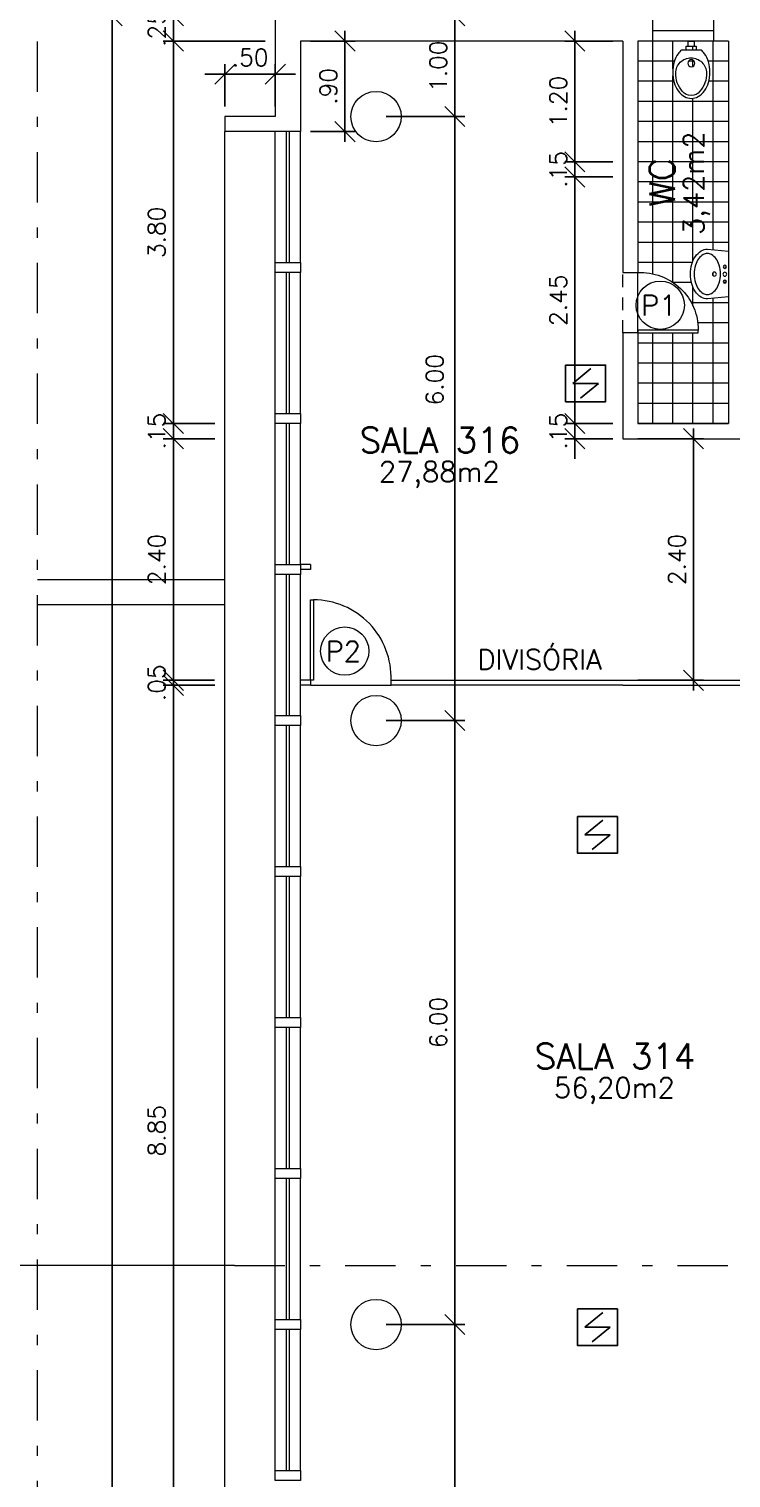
# Model space of a CAD drawing. Header units: millimetres. Extents: x 521 to 1055, y 261 to 520.
# Drawn here: x 563.24 to 570.21, y 409.72 to 424.12 of the extents above; entities that cross this region are included whole.
import ezdxf
from ezdxf.enums import TextEntityAlignment as Align

# ---------------------------------------------------------------- set-up
doc = ezdxf.new("R2010")
doc.units = ezdxf.units.MM
for name, pattern in [('CONTINU', [0]), ('DASHDOTX2', [2, 1, -0.5, 0, -0.5]), ('HIDDEN', [9.524999999999999, 6.35, -3.175])]:
    doc.linetypes.add(name, pattern=pattern)
doc.layers.add('0.1', color=8, linetype='Continuous', lineweight=13)
doc.layers.add('ppci', color=8, linetype='Continuous')
doc.styles.add('ROMANS', font='romans')
doc.styles.get("Standard").update_dxf_attribs({"font": 'romans.shx'})
doc.dimstyles.new('Fares Eng - 50', dxfattribs={"dimscale": 2, "dimtxt": 0.085, "dimasz": 0.1, "dimexe": 0.05, "dimexo": 0.05, "dimgap": 0.04, "dimtad": 1, "dimzin": 4, "dimdsep": 46, "dimtxsty": 'ROMANS', "dimblk1": 'OBLIQUE', "dimblk2": 'OBLIQUE', "dimsah": 1, "dimcen": 0.05, "dimdle": 0.05, "dimclrd": 8, "dimclre": 8, "dimclrt": 8, "dimaunit": 1, "dimadec": 0, "dimazin": 0, "dimtfac": 1, "dimtix": 1, "dimtmove": 2, "dimatfit": 0, "dimldrblk": 'OPEN90', "dimfxl": 1, "dimtolj": 1, "dimtzin": 0, "dimarcsym": 0})

# ---------------------------------------------------------------- blocks, each defined once
blk = doc.blocks.new('_OBLIQUE')
at = {"color": 0, "linetype": 'ByBlock'}
blk.add_line((-0.5, -0.5), (0.5, 0.5), dxfattribs=at)
blk = doc.blocks.new('*D978')
at = {"layer": '0.1', "color": 8, "linetype": 'CONTINU', "lineweight": -2, "transparency": 16777216}
for p, q in [((565.1877410264083, 423.667814787742), (564.9877410264082, 423.667814787742)), ((565.1877410264083, 423.3464883394477), (565.1877410264083, 423.7678147877421)), ((565.1877410264083, 423.667814787742), (565.6877410264083, 423.667814787742)), ((565.6877410264083, 423.3464883394477), (565.6877410264083, 423.7678147877421)), ((565.6877410264083, 423.667814787742), (565.8877410264083, 423.667814787742))]:
    blk.add_line(p, q, dxfattribs=at)
at = {"layer": 'DEFPOINTS', "color": 0, "linetype": 'CONTINU', "lineweight": -2, "transparency": 16777216}
for p in [(565.6877410264083, 423.667814787742), (565.1877410264083, 423.2464883394476), (565.6877410264083, 423.2464883394476)]:
    blk.add_point(p, dxfattribs=at)
at = {"layer": '0.1', "color": 8, "linetype": 'CONTINU', "lineweight": -2, "transparency": 16777216, "xscale": 0.2, "yscale": 0.2, "zscale": 0.2}
blk.add_blockref('_OBLIQUE', (565.1877410264083, 423.667814787742), dxfattribs=at)
at = {"layer": '0.1', "color": 8, "linetype": 'CONTINU', "lineweight": -2, "transparency": 16777216, "xscale": 0.2, "yscale": 0.2, "zscale": 0.2, "rotation": 180}
blk.add_blockref('_OBLIQUE', (565.6877410264083, 423.667814787742), dxfattribs=at)
at = {"layer": '0.1', "color": 8, "linetype": 'CONTINU', "transparency": 16777216, "insert": (565.4377410264083, 423.8328147877421), "char_height": 0.17, "attachment_point": 5, "style": 'ROMANS'}
blk.add_mtext('\\A1;.50', dxfattribs=at)
blk = doc.blocks.new('_Open90')
at = {"color": 0, "linetype": 'ByBlock', "lineweight": -2}
for p, q in [((0, 0), (-1, 0)), ((-0.5, 0.5), (0, 0)), ((0, 0), (-0.5, -0.5))]:
    blk.add_line(p, q, dxfattribs=at)
blk = doc.blocks.new('*D922')
at = {"layer": '0.1', "color": 8, "linetype": 'CONTINU', "lineweight": -2, "transparency": 16777216}
for p, q in [((564.6753859461912, 420.1964883394476), (564.6753859461912, 420.3964883394476)), ((565.0877410264084, 420.1964883394476), (564.5753859461912, 420.1964883394476)), ((564.6753859461912, 420.0464883394476), (564.6753859461912, 420.1964883394476)), ((565.0877410264084, 420.0464883394476), (564.5753859461912, 420.0464883394476)), ((564.6753859461912, 420.0464883394476), (564.6753859461912, 419.8464883394476))]:
    blk.add_line(p, q, dxfattribs=at)
at = {"layer": 'DEFPOINTS', "color": 0, "linetype": 'CONTINU', "lineweight": -2, "transparency": 16777216}
for p in [(564.6753859461912, 420.1964883394476), (565.1877410264084, 420.1964883394476), (565.1877410264084, 420.0464883394476)]:
    blk.add_point(p, dxfattribs=at)
at = {"layer": '0.1', "color": 8, "linetype": 'CONTINU', "lineweight": -2, "transparency": 16777216, "xscale": 0.2, "yscale": 0.2, "zscale": 0.2}
for p, rotation in [((564.6753859461912, 420.1964883394476), 270), ((564.6753859461912, 420.0464883394476), 90)]:
    blk.add_blockref('_OBLIQUE', p, dxfattribs=dict(at, rotation=rotation))
at = {"layer": '0.1', "color": 8, "linetype": 'CONTINU', "transparency": 16777216, "insert": (564.5103859461911, 420.1214883394477), "char_height": 0.17, "attachment_point": 5, "rotation": 90, "style": 'ROMANS'}
blk.add_mtext('\\A1;.15', dxfattribs=at)
blk = doc.blocks.new('*D923')
at = {"layer": '0.1', "color": 8, "linetype": 'CONTINU', "lineweight": -2, "transparency": 16777216}
for p, q in [((564.6753859461912, 420.0964883394477), (564.6753859461912, 424.0964883394477)), ((565.0877410264084, 423.9964883394476), (564.5753859461912, 423.9964883394476)), ((565.0877410264084, 420.1964883394477), (564.5753859461912, 420.1964883394477))]:
    blk.add_line(p, q, dxfattribs=at)
at = {"layer": 'DEFPOINTS', "color": 0, "linetype": 'CONTINU', "lineweight": -2, "transparency": 16777216}
for p in [(564.6753859461912, 423.9964883394476), (565.1877410264084, 423.9964883394476), (565.1877410264084, 420.1964883394477)]:
    blk.add_point(p, dxfattribs=at)
at = {"layer": '0.1', "color": 8, "linetype": 'CONTINU', "lineweight": -2, "transparency": 16777216, "xscale": 0.2, "yscale": 0.2, "zscale": 0.2}
for p, rotation in [((564.6753859461912, 423.9964883394476), 90), ((564.6753859461912, 420.1964883394477), 270)]:
    blk.add_blockref('_OBLIQUE', p, dxfattribs=dict(at, rotation=rotation))
at = {"layer": '0.1', "color": 8, "linetype": 'CONTINU', "transparency": 16777216, "insert": (564.5103859461911, 422.0964883394477), "char_height": 0.17, "attachment_point": 5, "rotation": 90, "style": 'ROMANS'}
blk.add_mtext('\\A1;3.80', dxfattribs=at)
blk = doc.blocks.new('*D924')
at = {"layer": '0.1', "color": 8, "linetype": 'CONTINU', "lineweight": -2, "transparency": 16777216}
for p, q in [((564.6753859461912, 424.2464883394476), (564.6753859461912, 424.4464883394476)), ((565.5877410264083, 424.2464883394476), (564.5753859461912, 424.2464883394476)), ((564.6753859461912, 423.9964883394476), (564.6753859461912, 424.2464883394476)), ((565.5877410264083, 423.9964883394476), (564.5753859461912, 423.9964883394476)), ((564.6753859461912, 423.9964883394476), (564.6753859461912, 423.7964883394476))]:
    blk.add_line(p, q, dxfattribs=at)
at = {"layer": 'DEFPOINTS', "color": 0, "linetype": 'CONTINU', "lineweight": -2, "transparency": 16777216}
for p in [(564.6753859461912, 424.2464883394476), (565.6877410264083, 424.2464883394476), (565.6877410264083, 423.9964883394476)]:
    blk.add_point(p, dxfattribs=at)
at = {"layer": '0.1', "color": 8, "linetype": 'CONTINU', "lineweight": -2, "transparency": 16777216, "xscale": 0.2, "yscale": 0.2, "zscale": 0.2}
for p, rotation in [((564.6753859461912, 424.2464883394476), 270), ((564.6753859461912, 423.9964883394476), 90)]:
    blk.add_blockref('_OBLIQUE', p, dxfattribs=dict(at, rotation=rotation))
at = {"layer": '0.1', "color": 8, "linetype": 'CONTINU', "transparency": 16777216, "insert": (564.5103859461911, 424.1214883394477), "char_height": 0.17, "attachment_point": 5, "rotation": 90, "style": 'ROMANS'}
blk.add_mtext('\\A1;.25', dxfattribs=at)
blk = doc.blocks.new('*D925')
at = {"layer": '0.1', "color": 8, "linetype": 'CONTINU', "lineweight": -2, "transparency": 16777216}
for p, q in [((564.4753859461911, 424.2464883394476), (563.9676838479825, 424.2464883394476)), ((564.0676838479825, 374.1464883394475), (564.0676838479825, 424.3464883394477)), ((564.4753859461912, 374.2464883394475), (563.9676838479825, 374.2464883394475))]:
    blk.add_line(p, q, dxfattribs=at)
at = {"layer": 'DEFPOINTS', "color": 0, "linetype": 'CONTINU', "lineweight": -2, "transparency": 16777216}
for p in [(564.0676838479825, 424.2464883394476), (564.5753859461911, 424.2464883394476), (564.5753859461912, 374.2464883394475)]:
    blk.add_point(p, dxfattribs=at)
at = {"layer": '0.1', "color": 8, "linetype": 'CONTINU', "lineweight": -2, "transparency": 16777216, "xscale": 0.2, "yscale": 0.2, "zscale": 0.2}
for p, rotation in [((564.0676838479825, 424.2464883394476), 90), ((564.0676838479825, 374.2464883394475), 270)]:
    blk.add_blockref('_OBLIQUE', p, dxfattribs=dict(at, rotation=rotation))
at = {"layer": '0.1', "color": 8, "linetype": 'CONTINU', "transparency": 16777216, "insert": (563.9026838479824, 399.2464883394476), "char_height": 0.17, "attachment_point": 5, "rotation": 90, "style": 'ROMANS'}
blk.add_mtext('\\A1;50.00', dxfattribs=at)
blk = doc.blocks.new('*D981')
at = {"layer": '0.1', "color": 8, "linetype": 'CONTINU', "lineweight": -2, "transparency": 16777216}
for p, q in [((566.7877410264083, 424.2464883394476), (567.570623029328, 424.2464883394476)), ((567.470623029328, 423.1464883394477), (567.470623029328, 424.3464883394477)), ((566.7877410264083, 423.2464883394477), (567.570623029328, 423.2464883394477))]:
    blk.add_line(p, q, dxfattribs=at)
at = {"layer": 'DEFPOINTS', "color": 0, "linetype": 'CONTINU', "lineweight": -2, "transparency": 16777216}
for p in [(566.6877410264083, 424.2464883394476), (567.470623029328, 424.2464883394476), (566.6877410264083, 423.2464883394477)]:
    blk.add_point(p, dxfattribs=at)
at = {"layer": '0.1', "color": 8, "linetype": 'CONTINU', "lineweight": -2, "transparency": 16777216, "xscale": 0.2, "yscale": 0.2, "zscale": 0.2}
for p, rotation in [((567.470623029328, 424.2464883394476), 90), ((567.470623029328, 423.2464883394477), 270)]:
    blk.add_blockref('_OBLIQUE', p, dxfattribs=dict(at, rotation=rotation))
at = {"layer": '0.1', "color": 8, "linetype": 'CONTINU', "transparency": 16777216, "insert": (567.3056230293279, 423.7464883394477), "char_height": 0.17, "attachment_point": 5, "rotation": 90, "style": 'ROMANS'}
blk.add_mtext('\\A1;1.00', dxfattribs=at)
blk = doc.blocks.new('*D984')
at = {"layer": '0.1', "color": 8, "linetype": 'CONTINU', "lineweight": -2, "transparency": 16777216}
for p, q in [((568.6622271142703, 424.0964883394475), (568.6622271142703, 422.6964883394476)), ((569.0377410264084, 423.9964883394475), (568.5622271142703, 423.9964883394475)), ((569.0377410264084, 422.7964883394476), (568.5622271142703, 422.7964883394476))]:
    blk.add_line(p, q, dxfattribs=at)
at = {"layer": 'DEFPOINTS', "color": 0, "linetype": 'CONTINU', "lineweight": -2, "transparency": 16777216}
for p in [(569.1377410264084, 423.9964883394475), (568.6622271142703, 422.7964883394476), (569.1377410264084, 422.7964883394476)]:
    blk.add_point(p, dxfattribs=at)
at = {"layer": '0.1', "color": 8, "linetype": 'CONTINU', "lineweight": -2, "transparency": 16777216, "xscale": 0.2, "yscale": 0.2, "zscale": 0.2}
for p, rotation in [((568.6622271142703, 423.9964883394475), 90), ((568.6622271142703, 422.7964883394476), 270)]:
    blk.add_blockref('_OBLIQUE', p, dxfattribs=dict(at, rotation=rotation))
at = {"layer": '0.1', "color": 8, "linetype": 'CONTINU', "transparency": 16777216, "insert": (568.4972271142702, 423.3964883394477), "char_height": 0.17, "attachment_point": 5, "rotation": 90, "style": 'ROMANS'}
blk.add_mtext('\\A1;1.20', dxfattribs=at)
blk = doc.blocks.new('*D926')
at = {"layer": '0.1', "color": 8, "linetype": 'CONTINU', "lineweight": -2, "transparency": 16777216}
for p, q in [((568.6622271142703, 422.7964883394476), (568.6622271142703, 422.9964883394476)), ((569.0377410264084, 422.7964883394476), (568.5622271142703, 422.7964883394476)), ((568.6622271142703, 422.7964883394476), (568.6622271142703, 422.6464883394476)), ((569.0377410264084, 422.6464883394476), (568.5622271142703, 422.6464883394476)), ((568.6622271142703, 422.6464883394476), (568.6622271142703, 422.4464883394476))]:
    blk.add_line(p, q, dxfattribs=at)
at = {"layer": 'DEFPOINTS', "color": 0, "linetype": 'CONTINU', "lineweight": -2, "transparency": 16777216}
for p in [(569.1377410264084, 422.7964883394476), (568.6622271142703, 422.6464883394476), (569.1377410264084, 422.6464883394476)]:
    blk.add_point(p, dxfattribs=at)
at = {"layer": '0.1', "color": 8, "linetype": 'CONTINU', "lineweight": -2, "transparency": 16777216, "xscale": 0.2, "yscale": 0.2, "zscale": 0.2}
for p, rotation in [((568.6622271142703, 422.7964883394476), 270), ((568.6622271142703, 422.6464883394476), 90)]:
    blk.add_blockref('_OBLIQUE', p, dxfattribs=dict(at, rotation=rotation))
at = {"layer": '0.1', "color": 8, "linetype": 'CONTINU', "transparency": 16777216, "insert": (568.4972271142702, 422.7214883394477), "char_height": 0.17, "attachment_point": 5, "rotation": 90, "style": 'ROMANS'}
blk.add_mtext('\\A1;.15', dxfattribs=at)
blk = doc.blocks.new('*D927')
at = {"layer": '0.1', "color": 8, "linetype": 'CONTINU', "lineweight": -2, "transparency": 16777216}
for p, q in [((569.0377410264084, 422.6464883394476), (568.5622271142703, 422.6464883394476)), ((568.6622271142703, 422.7464883394476), (568.6622271142703, 420.0964883394475)), ((569.0377410264084, 420.1964883394475), (568.5622271142703, 420.1964883394475))]:
    blk.add_line(p, q, dxfattribs=at)
at = {"layer": 'DEFPOINTS', "color": 0, "linetype": 'CONTINU', "lineweight": -2, "transparency": 16777216}
for p in [(569.1377410264084, 422.6464883394476), (568.6622271142703, 420.1964883394475), (569.1377410264084, 420.1964883394475)]:
    blk.add_point(p, dxfattribs=at)
at = {"layer": '0.1', "color": 8, "linetype": 'CONTINU', "lineweight": -2, "transparency": 16777216, "xscale": 0.2, "yscale": 0.2, "zscale": 0.2}
for p, rotation in [((568.6622271142703, 422.6464883394476), 90), ((568.6622271142703, 420.1964883394475), 270)]:
    blk.add_blockref('_OBLIQUE', p, dxfattribs=dict(at, rotation=rotation))
at = {"layer": '0.1', "color": 8, "linetype": 'CONTINU', "transparency": 16777216, "insert": (568.4972271142702, 421.4214883394476), "char_height": 0.17, "attachment_point": 5, "rotation": 90, "style": 'ROMANS'}
blk.add_mtext('\\A1;2.45', dxfattribs=at)
blk = doc.blocks.new('*D989')
at = {"layer": '0.1', "color": 8, "linetype": 'CONTINU', "lineweight": -2, "transparency": 16777216}
for p, q in [((566.37963477432, 422.9964883394476), (566.37963477432, 424.0964883394477)), ((566.0377410264083, 423.9964883394476), (566.4796347743201, 423.9964883394476)), ((566.0377410264082, 423.0964883394476), (566.4796347743201, 423.0964883394476))]:
    blk.add_line(p, q, dxfattribs=at)
at = {"layer": 'DEFPOINTS', "color": 0, "linetype": 'CONTINU', "lineweight": -2, "transparency": 16777216}
for p in [(565.9377410264083, 423.9964883394476), (566.37963477432, 423.9964883394476), (565.9377410264082, 423.0964883394476)]:
    blk.add_point(p, dxfattribs=at)
at = {"layer": '0.1', "color": 8, "linetype": 'CONTINU', "lineweight": -2, "transparency": 16777216, "xscale": 0.2, "yscale": 0.2, "zscale": 0.2}
for p, rotation in [((566.37963477432, 423.9964883394476), 90), ((566.37963477432, 423.0964883394476), 270)]:
    blk.add_blockref('_OBLIQUE', p, dxfattribs=dict(at, rotation=rotation))
at = {"layer": '0.1', "color": 8, "linetype": 'CONTINU', "transparency": 16777216, "insert": (566.21463477432, 423.5464883394476), "char_height": 0.17, "attachment_point": 5, "rotation": 90, "style": 'ROMANS'}
blk.add_mtext('\\A1;.90', dxfattribs=at)
blk = doc.blocks.new('*D1010')
at = {"layer": '0.1', "color": 8, "linetype": 'CONTINU', "lineweight": -2, "transparency": 16777216}
for p, q in [((567.470623029328, 405.1464883394477), (567.470623029328, 411.3464883394477)), ((566.7877410264083, 411.2464883394477), (567.570623029328, 411.2464883394477)), ((566.7877410264083, 405.2464883394477), (567.570623029328, 405.2464883394477))]:
    blk.add_line(p, q, dxfattribs=at)
at = {"layer": 'DEFPOINTS', "color": 0, "linetype": 'CONTINU', "lineweight": -2, "transparency": 16777216}
for p in [(566.6877410264083, 411.2464883394477), (567.470623029328, 411.2464883394477), (566.6877410264083, 405.2464883394477)]:
    blk.add_point(p, dxfattribs=at)
at = {"layer": '0.1', "color": 8, "linetype": 'CONTINU', "lineweight": -2, "transparency": 16777216, "xscale": 0.2, "yscale": 0.2, "zscale": 0.2}
for p, rotation in [((567.470623029328, 411.2464883394477), 90), ((567.470623029328, 405.2464883394477), 270)]:
    blk.add_blockref('_OBLIQUE', p, dxfattribs=dict(at, rotation=rotation))
at = {"layer": '0.1', "color": 8, "linetype": 'CONTINU', "transparency": 16777216, "insert": (567.3056230293279, 408.2464883394478), "char_height": 0.17, "attachment_point": 5, "rotation": 90, "style": 'ROMANS'}
blk.add_mtext('\\A1;6.00', dxfattribs=at)
blk = doc.blocks.new('*D1011')
at = {"layer": '0.1', "color": 8, "linetype": 'CONTINU', "lineweight": -2, "transparency": 16777216}
for p, q in [((567.470623029328, 411.1464883394477), (567.470623029328, 417.3464883394477)), ((566.7877410264083, 417.2464883394477), (567.570623029328, 417.2464883394477)), ((566.7877410264083, 411.2464883394477), (567.570623029328, 411.2464883394477))]:
    blk.add_line(p, q, dxfattribs=at)
at = {"layer": 'DEFPOINTS', "color": 0, "linetype": 'CONTINU', "lineweight": -2, "transparency": 16777216}
for p in [(566.6877410264083, 417.2464883394477), (567.470623029328, 417.2464883394477), (566.6877410264083, 411.2464883394477)]:
    blk.add_point(p, dxfattribs=at)
at = {"layer": '0.1', "color": 8, "linetype": 'CONTINU', "lineweight": -2, "transparency": 16777216, "xscale": 0.2, "yscale": 0.2, "zscale": 0.2}
for p, rotation in [((567.470623029328, 417.2464883394477), 90), ((567.470623029328, 411.2464883394477), 270)]:
    blk.add_blockref('_OBLIQUE', p, dxfattribs=dict(at, rotation=rotation))
at = {"layer": '0.1', "color": 8, "linetype": 'CONTINU', "transparency": 16777216, "insert": (567.3056230293279, 414.2464883394478), "char_height": 0.17, "attachment_point": 5, "rotation": 90, "style": 'ROMANS'}
blk.add_mtext('\\A1;6.00', dxfattribs=at)
blk = doc.blocks.new('*D953')
at = {"layer": '0.1', "color": 8, "linetype": 'CONTINU', "lineweight": -2, "transparency": 16777216}
for p, q in [((566.7877410264083, 423.2464883394477), (567.570623029328, 423.2464883394477)), ((567.470623029328, 417.1464883394477), (567.470623029328, 423.3464883394477)), ((566.7877410264083, 417.2464883394477), (567.570623029328, 417.2464883394477))]:
    blk.add_line(p, q, dxfattribs=at)
at = {"layer": 'DEFPOINTS', "color": 0, "linetype": 'CONTINU', "lineweight": -2, "transparency": 16777216}
for p in [(566.6877410264083, 423.2464883394477), (567.470623029328, 423.2464883394477), (566.6877410264083, 417.2464883394477)]:
    blk.add_point(p, dxfattribs=at)
at = {"layer": '0.1', "color": 8, "linetype": 'CONTINU', "lineweight": -2, "transparency": 16777216, "xscale": 0.2, "yscale": 0.2, "zscale": 0.2}
for p, rotation in [((567.470623029328, 423.2464883394477), 90), ((567.470623029328, 417.2464883394477), 270)]:
    blk.add_blockref('_OBLIQUE', p, dxfattribs=dict(at, rotation=rotation))
at = {"layer": '0.1', "color": 8, "linetype": 'CONTINU', "transparency": 16777216, "insert": (567.2706230293278, 420.632203094058), "char_height": 0.17, "attachment_point": 5, "rotation": 90, "style": 'ROMANS'}
blk.add_mtext('\\A1;6.00', dxfattribs=at)
blk = doc.blocks.new('Cor-4A')
h = blk.add_hatch(color=1)
edge = h.paths.add_edge_path()
edge.add_line((-4.576014072182258e-05, -0.007316196002235542), (-0.00757170836086419, -4.413672282750289e-07))
edge.add_line((-0.00757170836086419, -4.413672282750289e-07), (-0.0001408029804683903, 0.007314409530419547))
edge.add_line((-0.0001408029804683899, 0.007314409530419547), (-0.0001408029804683904, 0.004996765224935991))
edge.add_arc((6.568789848669497e-07, 2.168404344971009e-18), 0.00499876720851913, 91.6216268461234, 269.4679613120325)
edge.add_line((-4.576014072182207e-05, -0.004998551696766541), (-4.576014072182258e-05, -0.007316196002235542))
at = {"linetype": 'DASHDOTX2'}
blk.add_line((-4.671623027125732e-16, 0.03735101866789411), (-5.19614475446869e-21, 0.004998110329534265), dxfattribs=at)
at = {"color": 1}
blk.add_lwpolyline([(-4.576014072182258e-05, -0.007316196002235542), (-0.00757170836086419, -4.413672282750289e-07), (-0.0001408029804683899, 0.007314409530419547), (-0.0001408029804683904, 0.004996765224935991, 0.9813801479665843), (-4.576014072182207e-05, -0.004998551696766541)], format="xyb", close=True, dxfattribs=at)
blk.add_circle((0, 0), 0.004998110329534263, dxfattribs=at)
at = {"color": 3, "style": 'ROMANS'}
blk.add_attdef('O', text='', height=0.006, rotation=90, dxfattribs=at).set_placement((0.0001940809628951379, 0), align=Align.MIDDLE)
blk = doc.blocks.new('*D966')
at = {"layer": '0.1', "color": 8, "linetype": 'CONTINU', "lineweight": -2, "transparency": 16777216}
for p, q in [((564.6753859461912, 408.6464883394476), (564.6753859461912, 417.6964883394476)), ((565.0877410264084, 417.5964883394475), (564.5753859461912, 417.5964883394475)), ((565.0877410264084, 408.7464883394476), (564.5753859461912, 408.7464883394476))]:
    blk.add_line(p, q, dxfattribs=at)
at = {"layer": 'DEFPOINTS', "color": 0, "linetype": 'CONTINU', "lineweight": -2, "transparency": 16777216}
for p in [(564.6753859461912, 417.5964883394475), (565.1877410264084, 417.5964883394475), (565.1877410264084, 408.7464883394476)]:
    blk.add_point(p, dxfattribs=at)
at = {"layer": '0.1', "color": 8, "linetype": 'CONTINU', "lineweight": -2, "transparency": 16777216, "xscale": 0.2, "yscale": 0.2, "zscale": 0.2}
for p, rotation in [((564.6753859461912, 417.5964883394475), 90), ((564.6753859461912, 408.7464883394476), 270)]:
    blk.add_blockref('_OBLIQUE', p, dxfattribs=dict(at, rotation=rotation))
at = {"layer": '0.1', "color": 8, "linetype": 'CONTINU', "transparency": 16777216, "insert": (564.5103859461911, 413.1714883394476), "char_height": 0.17, "attachment_point": 5, "rotation": 90, "style": 'ROMANS'}
blk.add_mtext('\\A1;8.85', dxfattribs=at)
blk = doc.blocks.new('Cuba-emp')
blk.add_lwpolyline([(0.2100034834991149, 0.2482008336621746), (-7.105427357601002e-15, 0.227407372452717), (7.105427357601002e-15, -0.227407372452717), (0.2100034834991291, -0.2482008336621604, 0.1378156270121392), (0.2705880087187396, -0.2311785380375015, 0.1070411790707005), (0.3288221515426883, -0.1757097620058969, 0.0807505460992588), (0.3644727820534435, -0.09904874869174485, 0.06864280771685904), (0.3780384553094791, -0.0007008336622078559, 0.06864280771690003), (0.3644727820534364, 0.09764708136732558, 0.08075054609930853), (0.3288221515426741, 0.1743080946814768, 0.10704117907071), (0.2705880087187253, 0.2297768707130761, 0.1157522192348251), (0.2100034834991149, 0.2482008336621746)], format="xyb")
blk.add_lwpolyline([(0.2100034834991149, 0.2045185337481215, -0.1318273881114975), (0.2501415417997279, 0.1937487812531433, -0.1066332451029667), (0.2967372728202164, 0.1514795764228545, -0.08348179435471227), (0.328253700616866, 0.08706086194230345, -0.0722322283218027), (0.3408968663839005, 1.243449787580175e-14, -0.07223222832186973), (0.3282537006168731, -0.08706086194227858, -0.08348179435460365), (0.2967372728202307, -0.1514795764226058, -0.106633245102999), (0.2501415417997421, -0.1937487812531256, -0.1318273881114998), (0.2100034834991291, -0.2045185337481072, -0.1318273881114848), (0.1698654251985161, -0.1937487812531282, -0.1066332451030064), (0.1232696941780276, -0.151479576422612, -0.08348179435461947), (0.09175326638137804, -0.08706086194228746, -0.07223222832185378), (0.07911010061422985, 3.552713678800501e-15, -0.07223222832187323), (0.09175326638137093, 0.08706086194229457, -0.08348179435457351), (0.1232696941780134, 0.15147957642262, -0.1066332451030294), (0.1698654251985019, 0.1937487812531398, -0.1318273881114961)], format="xyb", close=True)
for centre, radius in [((0.03651954001270497, -0.002319139823612204), 0.0193358661591314), ((0.03651954001270497, -0.002319139823612204), 0.0193358661591314), ((0.03578416458526235, 0.0710594457912066), 0.01546869292730512), ((0.1402810526510621, -0.001433449959218791), 0.01977531766275002), ((0.03578416458526945, -0.07569772543820363), 0.01546869292730512)]:
    blk.add_circle(centre, radius)
blk = doc.blocks.new('P60')
at = {"color": 252}
blk.add_lwpolyline([(-0.6000000000000227, 0.05960000000008298), (0, 0.05960000000008298), (0, 0.03000000000000114), (-0.6000000000000227, 0.03000000000000114)], close=True, dxfattribs=at)
at = {"color": 8}
blk.add_arc((-0.02886986666674457, 0.05960000000008306), 0.5711301333332781, 87.10253993610587, 180, dxfattribs=at)
blk = doc.blocks.new('Vaso')
for points in [[(0.02999999999997272, -0.04999999999995453), (0.02999999999997272, 0), (-0.02999999999997272, 0), (-0.02999999999997272, -0.04999999999995453)], [(0.04999999999995453, -0.09000000000014552), (0.04999999999995453, -0.04999999999995453), (-0.04999999999995453, -0.04999999999995453), (-0.04999999999995453, -0.09000000000014552)]]:
    blk.add_lwpolyline(points)
for points in [[(0.1828955200001019, -0.3100000000001728, -0.071776), (0.1680402599999979, -0.4129498500001318, -0.083144), (0.128710270000056, -0.4938477600001079, -0.106699), (0.06516211000007388, -0.5518467399999736, -0.132564), (-0.002104480000070907, -0.5700000000001637, -0.132564), (-0.06937106999998832, -0.5518467399999736, -0.106699), (-0.1329192299999704, -0.4938477600001079, -0.083144), (-0.1722492199999124, -0.4129498500001318, -0.071776), (-0.1871044800000163, -0.3100000000001728, -0.071776), (-0.1722492199999124, -0.2070501499999864, -0.083144), (-0.1329192299999704, -0.1261522400000104, -0.060171), (-0.09999999999990905, -0.09000000000014552), (0.09579103999999461, -0.09000000000014552, -0.060171), (0.128710270000056, -0.1261522400000104, -0.083144), (0.1680402599999979, -0.2070501499999864, -0.071776)], [(-0.08763701527800549, -0.4972033683313839, 0.2473999053505774), (0, -0.5413053001348089, 0.2473999053505774), (0.08763701527800549, -0.4972033683313839, 0.1978584598758542), (0.1521044799999345, -0.3175259839795217, 0.4183289460701766), (0, -0.1675407474929216, 0.4183289460701766), (-0.1521044799999345, -0.3175259839795217, 0.1978584598758542)]]:
    blk.add_lwpolyline(points, format="xyb", close=True)
blk.add_circle((-0.002104480000070907, -0.2200259839794398), 0.03525)
blk = doc.blocks.new('ÁREA')
for p in [(4.97462945148186e-05, 0.003761569252461072), (0, 0)]:
    blk.add_attdef('COMPARTIMENTO', text='', height=0.0025).set_placement(p, align=Align.CENTER)
at = {"color": 1}
for p in [(-4.97462945148186e-05, -0.003761569252461072), (-9.94925890296372e-05, -0.007523138504922144)]:
    blk.add_attdef('ÁREA', text='', height=0.002, dxfattribs=at).set_placement(p, align=Align.CENTER)
blk = doc.blocks.new('*D1018')
at = {"layer": '0.1', "color": 8, "linetype": 'CONTINU', "lineweight": -2, "transparency": 16777216}
for p, q in [((568.6622271142703, 420.1964883394475), (568.6622271142703, 420.3964883394475)), ((569.0377410264084, 420.1964883394475), (568.5622271142703, 420.1964883394475)), ((568.6622271142703, 420.1964883394475), (568.6622271142703, 420.0464883394475)), ((569.0377410264084, 420.0464883394475), (568.5622271142703, 420.0464883394475)), ((568.6622271142703, 420.0464883394475), (568.6622271142703, 419.8464883394475))]:
    blk.add_line(p, q, dxfattribs=at)
at = {"layer": 'DEFPOINTS', "color": 0, "linetype": 'CONTINU', "lineweight": -2, "transparency": 16777216}
for p in [(569.1377410264084, 420.1964883394475), (568.6622271142703, 420.0464883394475), (569.1377410264084, 420.0464883394475)]:
    blk.add_point(p, dxfattribs=at)
at = {"layer": '0.1', "color": 8, "linetype": 'CONTINU', "lineweight": -2, "transparency": 16777216, "xscale": 0.2, "yscale": 0.2, "zscale": 0.2}
for p, rotation in [((568.6622271142703, 420.1964883394475), 270), ((568.6622271142703, 420.0464883394475), 90)]:
    blk.add_blockref('_OBLIQUE', p, dxfattribs=dict(at, rotation=rotation))
at = {"layer": '0.1', "color": 8, "linetype": 'CONTINU', "transparency": 16777216, "insert": (568.4972271142702, 420.1214883394476), "char_height": 0.17, "attachment_point": 5, "rotation": 90, "style": 'ROMANS'}
blk.add_mtext('\\A1;.15', dxfattribs=at)
blk = doc.blocks.new('*D1064')
at = {"layer": '0.1', "color": 8, "linetype": 'CONTINU', "lineweight": -2, "transparency": 16777216}
for p, q in [((564.6753859461912, 417.6464883394475), (564.6753859461912, 417.8464883394475)), ((565.0834601334433, 417.6464883394475), (564.5753859461912, 417.6464883394475)), ((564.6753859461912, 417.5964883394475), (564.6753859461912, 417.6464883394475)), ((565.0877410264084, 417.5964883394475), (564.5753859461912, 417.5964883394475)), ((564.6753859461912, 417.5964883394475), (564.6753859461912, 417.3964883394476))]:
    blk.add_line(p, q, dxfattribs=at)
at = {"layer": 'DEFPOINTS', "color": 0, "linetype": 'CONTINU', "lineweight": -2, "transparency": 16777216}
for p in [(564.6753859461912, 417.6464883394475), (565.1834601334433, 417.6464883394475), (565.1877410264084, 417.5964883394475)]:
    blk.add_point(p, dxfattribs=at)
at = {"layer": '0.1', "color": 8, "linetype": 'CONTINU', "lineweight": -2, "transparency": 16777216, "xscale": 0.2, "yscale": 0.2, "zscale": 0.2}
for p, rotation in [((564.6753859461912, 417.6464883394475), 270), ((564.6753859461912, 417.5964883394475), 90)]:
    blk.add_blockref('_OBLIQUE', p, dxfattribs=dict(at, rotation=rotation))
at = {"layer": '0.1', "color": 8, "linetype": 'CONTINU', "transparency": 16777216, "insert": (564.5103859461911, 417.6214883394476), "char_height": 0.17, "attachment_point": 5, "rotation": 90, "style": 'ROMANS'}
blk.add_mtext('\\A1;.05', dxfattribs=at)
blk = doc.blocks.new('*D1065')
at = {"layer": '0.1', "color": 8, "linetype": 'CONTINU', "lineweight": -2, "transparency": 16777216}
for p, q in [((565.0877410264084, 420.0464883394476), (564.5753859461912, 420.0464883394476)), ((564.6753859461912, 417.5464883394475), (564.6753859461912, 420.1464883394476)), ((565.0834601334433, 417.6464883394475), (564.5753859461912, 417.6464883394475))]:
    blk.add_line(p, q, dxfattribs=at)
at = {"layer": 'DEFPOINTS', "color": 0, "linetype": 'CONTINU', "lineweight": -2, "transparency": 16777216}
for p in [(564.6753859461912, 420.0464883394476), (565.1877410264084, 420.0464883394476), (565.1834601334433, 417.6464883394475)]:
    blk.add_point(p, dxfattribs=at)
at = {"layer": '0.1', "color": 8, "linetype": 'CONTINU', "lineweight": -2, "transparency": 16777216, "xscale": 0.2, "yscale": 0.2, "zscale": 0.2}
for p, rotation in [((564.6753859461912, 420.0464883394476), 90), ((564.6753859461912, 417.6464883394475), 270)]:
    blk.add_blockref('_OBLIQUE', p, dxfattribs=dict(at, rotation=rotation))
at = {"layer": '0.1', "color": 8, "linetype": 'CONTINU', "transparency": 16777216, "insert": (564.5103859461911, 418.8464883394476), "char_height": 0.17, "attachment_point": 5, "rotation": 90, "style": 'ROMANS'}
blk.add_mtext('\\A1;2.40', dxfattribs=at)
blk = doc.blocks.new('*D1066')
at = {"layer": '0.1', "color": 8, "linetype": 'CONTINU', "lineweight": -2, "transparency": 16777216}
for p, q in [((569.2877410264084, 420.0464883394475), (569.9404642807409, 420.0464883394475)), ((569.8404642807409, 417.5464883394476), (569.8404642807409, 420.1464883394476)), ((569.2877410264084, 417.6464883394477), (569.9404642807409, 417.6464883394477))]:
    blk.add_line(p, q, dxfattribs=at)
at = {"layer": 'DEFPOINTS', "color": 0, "linetype": 'CONTINU', "lineweight": -2, "transparency": 16777216}
for p in [(569.1877410264084, 420.0464883394475), (569.8404642807409, 420.0464883394475), (569.1877410264084, 417.6464883394477)]:
    blk.add_point(p, dxfattribs=at)
at = {"layer": '0.1', "color": 8, "linetype": 'CONTINU', "lineweight": -2, "transparency": 16777216, "xscale": 0.2, "yscale": 0.2, "zscale": 0.2}
for p, rotation in [((569.8404642807409, 420.0464883394475), 90), ((569.8404642807409, 417.6464883394477), 270)]:
    blk.add_blockref('_OBLIQUE', p, dxfattribs=dict(at, rotation=rotation))
at = {"layer": '0.1', "color": 8, "linetype": 'CONTINU', "transparency": 16777216, "insert": (569.6754642807408, 418.8464883394477), "char_height": 0.17, "attachment_point": 5, "rotation": 90, "style": 'ROMANS'}
blk.add_mtext('\\A1;2.40', dxfattribs=at)

msp = doc.modelspace()

# ---------------------------------------------------------------- hatches: boundary and pattern name
at = {"layer": '0.1', "linetype": 'CONTINU'}
h = msp.add_hatch(dxfattribs=at)
h.set_pattern_fill('_USER', color=8, scale=0.2, style=0, double=1, pattern_type=0)
h.set_pattern_definition([(0, (-100.5649307543961, -2.285105438204482e-11), (0, 0.2), []), (90, (-100.5649307543961, -2.285105438204482e-11), (-0.2, 1.224606353822377e-17), [])])
h.paths.add_polyline_path([(570.1877410264085, 422.6464883394247), (570.0877410264083, 422.6464883394246), (570.0877410264083, 422.7964883394247), (570.1877410264086, 422.7964883394249), (570.1877410264085, 423.9964883394247), (570.0377410264083, 423.9964883394247), (569.8464929452491, 423.9964883394247), (569.846492945249, 423.9464883394247), (569.7864929452492, 423.9464883394248), (569.7864929452492, 423.9964883394247), (569.4377410264082, 423.9964883394247), (569.2877410264083, 423.9964883394247), (569.2877410264083, 422.7964883394249), (569.4877410264082, 422.7964883394248), (569.4877410264082, 422.6464883394248), (569.2877410264083, 422.6464883394248), (569.2877410264083, 421.6964883394249, -0.4291040067102474), (569.8877410264082, 421.1260883394249), (569.8877410264082, 421.0964883394249), (569.2877410264084, 421.0964883394248), (569.2877410264083, 420.1964883394248), (570.1877410264085, 420.1964883394249)])
h.paths.add_polyline_path([(570.06723529142, 421.6811187628664, -1), (570.0276846560946, 421.6811187628664, -1)], flags=16)
h.paths.add_polyline_path([(570.1674255547505, 421.7536116586168, -1), (570.1364881688958, 421.7536116586168, -1)], flags=16)
h.paths.add_polyline_path([(570.1705573525549, 421.680233073002, -1), (570.1318856202365, 421.680233073002, -1)], flags=16)
h.paths.add_polyline_path([(570.1674255547505, 421.6068544873874, -1), (570.1364881688958, 421.6068544873874, -1)], flags=16)
h.paths.add_polyline_path([(569.6484517679561, 423.583541601813), (569.6484517917299, 423.5835415211466, 2.184166950128146e-06), (569.6484526911576, 423.5835384693776), (569.6484527113558, 423.5835384008458, -2.290948924946051e-06)], flags=0)
h.paths.add_polyline_path([(569.7833474252492, 423.7764623554453, -1), (569.8538474252492, 423.7764623554453, -1)], flags=0)
edge = h.paths.add_edge_path(flags=16)
edge.add_arc((569.9977580633657, 423.686488589825), 0.3641606381167727, 180.000039397141, 196.4217251346327)
edge.add_arc((569.9096825220803, 423.6605306749134), 0.2723395385858779, 196.4218097910387, 215.4332831307361)
edge.add_arc((569.8539035634885, 423.6208418240843), 0.2038815434230515, 215.43327815541, 239.7947176376247)
edge.add_arc((569.8185974109205, 423.5601925074677), 0.1337041680431426, 239.7946885127021, 270.0000061402482)
edge.add_arc((569.8185974395778, 423.5601925074673), 0.1337041680427554, 269.9999938598004, 300.2053114873416)
edge.add_arc((569.7832912870097, 423.6208418240843), 0.2038815434230601, 300.2052823623753, 324.56672184459)
edge.add_arc((569.7275123284179, 423.6605306749134), 0.2723395385858707, 324.5667168692639, 343.5781902089612)
edge.add_arc((569.6394367871325, 423.686488589825), 0.3641606381167788, 343.5782748653673, 359.9999606028591)
edge.add_arc((569.6394367871317, 423.6864880890242), 0.3641606381175685, 3.939712306625471e-05, 16.4217251346145)
edge.add_arc((569.7275123284179, 423.712446003936), 0.2723395385858779, 16.4218097910387, 35.43328313073609)
edge.add_arc((569.7832901438244, 423.7521337617504), 0.2038831085606229, 35.43334217570973, 49.20691296007305)
edge.add_line((569.916492945249, 423.9064883394246), (569.7207019052491, 423.9064883394246))
edge.add_arc((569.8539047066738, 423.7521337617504), 0.2038831085606259, 130.7930870399269, 144.5666578242903)
edge.add_arc((569.9096825220803, 423.712446003936), 0.2723395385858707, 144.5667168692639, 163.5781902089613)
edge.add_arc((569.9977580633665, 423.6864880890242), 0.3641606381175744, 163.5782748653855, 179.9999606028769)
h.paths.add_polyline_path([(569.715795989351, 422.290408182998), (569.715795989351, 422.8915986591884), (569.340795989351, 422.8915986591884), (569.340795989351, 422.290408182998)], flags=24)
h.paths.add_polyline_path([(570.0388698970933, 421.9819896294432), (570.0388698970933, 423.1867515342051), (569.6817270399503, 423.1867515342051), (569.6817270399503, 421.9819896294432)], flags=24)
edge = h.paths.add_edge_path()
edge.add_line((569.9777375429093, 421.9307530464878), (570.1877410264084, 421.9099595852783))
edge.add_line((570.1877410264084, 421.9099595852783), (570.1877410264084, 421.4551448403729))
edge.add_line((570.1877410264084, 421.4551448403729), (569.9777375429093, 421.4343513791634))
edge.add_arc((569.9777375429093, 421.5506765603183), 0.1163251811548207, 238.61270283613499, 270, ccw=False)
edge.add_arc((570.0161016719828, 421.6135584382245), 0.1899861407506768, 214.1737272449669, 238.6127028361566, ccw=False)
edge.add_arc((570.0768849483483, 421.6548259781467), 0.2634546138323506, 195.7071338177316, 214.1737272450711, ccw=False)
edge.add_arc((570.172984941808, 421.6818513791628), 0.3632823707090412, 179.9999999999104, 195.7071338175115, ccw=False)
edge.add_arc((570.1729849418077, 421.681851379164), 0.3632823707088164, 164.2928661824788, 180.0000000000896, ccw=False)
edge.add_arc((570.0768849483482, 421.7088767801801), 0.2634546138322209, 145.8262727549253, 164.2928661822736, ccw=False)
edge.add_arc((570.0161016719828, 421.7501443201024), 0.189986140750635, 121.38729716385231, 145.8262727550473, ccw=False)
edge.add_arc((569.9777375429093, 421.8130261980085), 0.1163251811548238, 90, 121.38729716386499, ccw=False)
h.paths.add_polyline_path([(570.0388698970933, 421.9819896294432), (570.0388698970933, 423.1867515342051), (569.6817270399503, 423.1867515342051), (569.6817270399503, 421.9819896294432)], flags=8)

# ---------------------------------------------------------------- linework, layer by layer
at = {"layer": '0.1', "color": 8, "linetype": 'DASHDOTX2', "ltscale": 0.5}
for p, q in [((563.3250208139129, 365.1927535548344), (563.3250208139129, 428.2042284678419)), ((565.2820593988071, 411.8316203232479), (585.7570940047354, 411.831620323248))]:
    msp.add_line(p, q, dxfattribs=at)
at = {"layer": '0.1', "color": 7}
for p, q in [((565.6877410264083, 424.2464883394476), (565.6877410264083, 423.2464883394476)), ((569.4377410264084, 423.9964883394475), (569.4377410264084, 424.2464883394474)), ((570.0377410264083, 424.2464883394475), (570.0377410264083, 423.9964883394476)), ((565.9377410264083, 423.9964883394476), (565.9377410264082, 423.0964883394476)), ((569.1377410264085, 423.9964883394475), (565.9377410264083, 423.9964883394476)), ((569.1377410264084, 423.9964883394247), (569.1377410264084, 421.6964883394249)), ((569.4377410264084, 423.9964883394476), (569.2877410264084, 423.9964883394476)), ((569.2877410264083, 423.9964883394248), (569.2877410264083, 421.6964883394248)), ((570.1877410264083, 423.9964883394476), (570.0377410264083, 423.9964883394475)), ((570.1877410264085, 423.9964883394476), (570.1877410264085, 420.1964883394476)), ((565.1877410264083, 423.2464883394476), (565.1877410264083, 423.0964883394477)), ((565.6877410264083, 423.2464883394476), (565.1877410264083, 423.2464883394476)), ((565.9377410264082, 423.0964883394477), (565.1877410264083, 423.0964883394477)), ((569.1377410264085, 421.6964883394249), (569.2877410264083, 421.6964883394249)), ((569.2877410264083, 421.0964883394249), (569.1377410264082, 421.0964883394249)), ((569.1377410264083, 421.0964883394248), (569.1377410264084, 420.0464883394475)), ((569.2877410264084, 421.0964883394249), (569.2877410264083, 420.1964883394248)), ((569.2877410264083, 420.1964883394248), (570.1877410264085, 420.1964883394248)), ((569.1377410264084, 420.0464883394475), (572.2877410264084, 420.0464883394476))]:
    msp.add_line(p, q, dxfattribs=at)
at = {"layer": '0.1', "color": 8, "linetype": 'CONTINU'}
for p, q in [((570.0377410264081, 424.0964883394475), (569.4377410264082, 424.0964883394475)), ((570.0377410264081, 423.9964883394475), (569.4377410264082, 423.9964883394475)), ((565.1877410264084, 375.3964883394475), (565.1877410264084, 423.0964883394477)), ((565.6877410264084, 421.7964883394477), (565.6877410264084, 423.0964883394477)), ((565.7977410264084, 421.7964883394477), (565.7977410264084, 423.0964883394477)), ((565.8277410264084, 421.7964883394477), (565.8277410264084, 423.0964883394477)), ((565.9377410264084, 421.7964883394477), (565.9377410264084, 423.0964883394477)), ((565.6877410264084, 420.2964883394477), (565.6877410264084, 421.6964883394477)), ((565.7977410264084, 420.2964883394477), (565.7977410264084, 421.6964883394477)), ((565.8277410264084, 420.2964883394477), (565.8277410264084, 421.6964883394477)), ((565.9377410264084, 420.2964883394477), (565.9377410264084, 421.6964883394477)), ((569.2877410264084, 421.0964883394249), (569.2877410264084, 421.6964883394249)), ((565.6877410264084, 418.7964883394477), (565.6877410264084, 420.1964883394477)), ((565.7977410264084, 418.7964883394477), (565.7977410264084, 420.1964883394477)), ((565.8277410264084, 418.7964883394477), (565.8277410264084, 420.1964883394477)), ((565.9377410264084, 418.7964883394477), (565.9377410264085, 420.1964883394477)), ((565.6877410264084, 417.2964883394477), (565.6877410264084, 418.6964883394477)), ((565.7977410264084, 417.2964883394477), (565.7977410264084, 418.6964883394477)), ((565.8277410264084, 417.2964883394477), (565.8277410264084, 418.6964883394477)), ((565.9377410264084, 417.2964883394477), (565.9377410264084, 418.6964883394477)), ((566.0377410264085, 417.6464883394476), (565.9377410264084, 417.6464883394476)), ((566.0377410264085, 417.6464883394476), (566.0377410264085, 417.5964883394477)), ((566.8377410264084, 417.6464883394474), (572.2877410264082, 417.6464883394477)), ((566.8377410264084, 417.5964883394476), (566.8377410264084, 417.6464883394476)), ((566.0377410264085, 417.5964883394476), (565.9377410264084, 417.5964883394476)), ((566.0377410264085, 417.5964883394476), (566.8377410264084, 417.5964883394475)), ((569.1377410264084, 417.5964883394476), (566.8377410264085, 417.5964883394476)), ((569.1377410264084, 417.5964883394476), (572.2877410264082, 417.5964883394477)), ((565.6877410264084, 415.7964883394477), (565.6877410264084, 417.1964883394477)), ((565.7977410264084, 415.7964883394477), (565.7977410264084, 417.1964883394477)), ((565.8277410264084, 415.7964883394477), (565.8277410264084, 417.1964883394477)), ((565.9377410264084, 415.7964883394477), (565.9377410264084, 417.1964883394477)), ((565.6877410264084, 414.2964883394477), (565.6877410264084, 415.6964883394477)), ((565.7977410264084, 414.2964883394477), (565.7977410264084, 415.6964883394477)), ((565.8277410264084, 414.2964883394477), (565.8277410264084, 415.6964883394477)), ((565.9377410264084, 414.2964883394477), (565.9377410264084, 415.6964883394477)), ((565.6877410264084, 412.7964883394477), (565.6877410264084, 414.1964883394477)), ((565.7977410264084, 412.7964883394477), (565.7977410264084, 414.1964883394477)), ((565.8277410264084, 412.7964883394477), (565.8277410264084, 414.1964883394477)), ((565.9377410264084, 412.7964883394477), (565.9377410264084, 414.1964883394477)), ((565.6877410264084, 411.2964883394477), (565.6877410264084, 412.6964883394477)), ((565.7977410264084, 411.2964883394477), (565.7977410264084, 412.6964883394477)), ((565.8277410264084, 411.2964883394477), (565.8277410264084, 412.6964883394477)), ((565.9377410264084, 411.2964883394477), (565.9377410264085, 412.6964883394477)), ((565.6877410264084, 409.7964883394477), (565.6877410264084, 411.1964883394477)), ((565.7977410264084, 409.7964883394477), (565.7977410264084, 411.1964883394477)), ((565.8277410264084, 409.7964883394477), (565.8277410264084, 411.1964883394477)), ((565.9377410264084, 409.7964883394477), (565.9377410264084, 411.1964883394477))]:
    msp.add_line(p, q, dxfattribs=at)
at = {"layer": '0.1', "color": 8, "linetype": 'HIDDEN', "ltscale": 0.02}
for p, q in [((569.1377410264082, 421.0964883394249), (569.1377410264082, 421.6964883394249)), ((566.0377410264085, 418.7964883394476), (565.9377410264084, 418.7964883394476)), ((566.0377410264085, 418.7964883394475), (566.0377410264085, 418.7464883394476)), ((566.0377410264085, 418.7464883394476), (565.9377410264084, 418.7464883394476))]:
    msp.add_line(p, q, dxfattribs=at)
at = {"layer": '0.1', "color": 8}
for p, q in [((563.3250208139129, 418.6464883394484), (565.1877410264085, 418.6464883394499)), ((565.1877410264085, 418.3964883394481), (563.3250208139129, 418.396488339448))]:
    msp.add_line(p, q, dxfattribs=at)
at = {"layer": '0.1', "color": 8, "linetype": 'CONTINU'}
for points in [[(565.6877410264084, 421.7964883394477), (565.9377410264084, 421.7964883394477), (565.9377410264084, 421.6964883394477), (565.6877410264084, 421.6964883394477)], [(565.6877410264084, 420.2964883394477), (565.9377410264084, 420.2964883394477), (565.9377410264084, 420.1964883394477), (565.6877410264084, 420.1964883394477)], [(565.6877410264084, 418.7964883394477), (565.9377410264084, 418.7964883394477), (565.9377410264084, 418.6964883394477), (565.6877410264084, 418.6964883394477)], [(565.6877410264084, 417.2964883394477), (565.9377410264084, 417.2964883394477), (565.9377410264084, 417.1964883394477), (565.6877410264084, 417.1964883394477)], [(565.6877410264084, 415.7964883394477), (565.9377410264084, 415.7964883394477), (565.9377410264084, 415.6964883394477), (565.6877410264084, 415.6964883394477)], [(565.6877410264084, 414.2964883394477), (565.9377410264084, 414.2964883394477), (565.9377410264084, 414.1964883394477), (565.6877410264084, 414.1964883394477)], [(565.6877410264084, 412.7964883394477), (565.9377410264084, 412.7964883394477), (565.9377410264084, 412.6964883394477), (565.6877410264084, 412.6964883394477)], [(565.6877410264084, 411.2964883394477), (565.9377410264084, 411.2964883394477), (565.9377410264084, 411.1964883394477), (565.6877410264084, 411.1964883394477)], [(565.6877410264084, 409.7964883394477), (565.9377410264084, 409.7964883394477), (565.9377410264084, 409.6964883394477), (565.6877410264084, 409.6964883394477)]]:
    msp.add_lwpolyline(points, close=True, dxfattribs=at)
at = {"layer": '0.1', "color": 8}
msp.add_lwpolyline([(566.0677410264083, 418.4464883394477), (566.0677410264083, 417.6464883394476), (566.0377410264082, 417.6464883394476), (566.0377410264082, 418.4464883394477)], close=True, dxfattribs=at)
at = {"layer": '0.1', "color": 7}
for centre in [(566.6877410264083, 423.2464883394477), (566.6877410264083, 417.2464883394477), (566.6877410264083, 411.2464883394477)]:
    msp.add_circle(centre, 0.2500000000000001, dxfattribs=at)
at = {"layer": '0.1', "color": 8}
for centre in [(569.5103398885922, 421.3723026111596), (566.3772219219088, 417.9360974775548)]:
    msp.add_circle(centre, 0.2396438343701963, dxfattribs=at)
msp.add_arc((566.0632754116191, 417.6716276852129), 0.7748735220644332, 358.1408176027899, 89.66980121350369, dxfattribs=at)
at = {"layer": 'ppci', "color": 10, "linetype": 'Continuous'}
for p, q in [((568.642093102391, 420.5959759502409), (568.820722721427, 420.7422892600036)), ((568.642093102391, 420.5959759502409), (568.8954023404633, 420.5959759502409)), ((568.8954023404633, 420.5959759502409), (568.7167727214272, 420.4496626404783)), ((568.7600452036248, 416.1102114198497), (568.9386748226609, 416.2565247296124)), ((568.7600452036248, 416.1102114198497), (569.0133544416972, 416.1102114198497)), ((569.0133544416972, 416.1102114198497), (568.8347248226611, 415.963898110087)), ((568.7600452036248, 411.2190618090607), (568.9386748226609, 411.3653751188235)), ((568.7600452036248, 411.2190618090607), (569.0133544416972, 411.2190618090607)), ((569.0133544416972, 411.2190618090607), (568.8347248226611, 411.0727484992981))]:
    msp.add_line(p, q, dxfattribs=at)
for points in [[(568.5708498791839, 420.7781842467451), (568.9666455636709, 420.7781842467451), (568.9666455636709, 420.4137676537368), (568.5708498791839, 420.4137676537368)], [(568.6888019804178, 416.2924197163538), (569.0845976649048, 416.2924197163538), (569.0845976649048, 415.9280031233456), (568.6888019804178, 415.9280031233456)], [(568.6888019804178, 411.4012701055649), (569.0845976649048, 411.4012701055649), (569.0845976649048, 411.0368535125567), (568.6888019804178, 411.0368535125567)]]:
    msp.add_lwpolyline(points, close=True, dxfattribs=at)

# ---------------------------------------------------------------- block references
at = {"layer": '0.1', "color": 8, "xscale": -1}
for name, p in [('Vaso', (569.8164929452491, 423.9964883394247)), ('Cuba-emp', (570.1877410264084, 421.6825522128256)), ('P60', (569.2877410264082, 421.0664883394248))]:
    msp.add_blockref(name, p, dxfattribs=at)
at = {"layer": '0.1', "color": 8}
ref = msp.add_blockref('ÁREA', (569.653295989351, 422.5910034210932), dxfattribs=dict(at, xscale=133.3333333333333, yscale=133.3333333333333, zscale=133.3333333333333, rotation=90))
ref.add_attrib('COMPARTIMENTO', 'WC', dxfattribs={"layer": '0', "color": 3, "height": 0.25, "rotation": 90}).set_placement((569.653295989351, 422.5910034210932), align=Align.CENTER)
ref.add_attrib('ÁREA', '3,42m2', dxfattribs={"layer": '0', "color": 1, "height": 0.2, "rotation": 90}).set_placement((569.9412508494742, 422.5843705818241), align=Align.CENTER)
ref = msp.add_blockref('ÁREA', (567.3225455101511, 419.9062312943176), dxfattribs=dict(at, xscale=133.3333333333333, yscale=133.3333333333333, zscale=133.3333333333333))
ref.add_attrib('COMPARTIMENTO', 'SALA 316', dxfattribs={"layer": '0', "color": 3, "height": 0.25}).set_placement((567.3225455101511, 419.9062312943176), align=Align.CENTER)
ref.add_attrib('ÁREA', '27,88m2', dxfattribs={"layer": '0', "color": 1, "height": 0.2}).set_placement((567.3159126708821, 419.6182764341945), align=Align.CENTER)
ref = msp.add_blockref('ÁREA', (569.0614378785823, 413.7878705181087), dxfattribs=dict(at, xscale=133.3333333333333, yscale=133.3333333333333, zscale=133.3333333333333))
ref.add_attrib('COMPARTIMENTO', 'SALA 314', dxfattribs={"layer": '0', "color": 3, "height": 0.25}).set_placement((569.0614378785823, 413.7878705181087), align=Align.CENTER)
ref.add_attrib('ÁREA', '56,20m2', dxfattribs={"layer": '0', "color": 1, "height": 0.2}).set_placement((569.0548050393132, 413.4999156579855), align=Align.CENTER)
ref = msp.add_blockref('Cor-4A', (561.9354081261638, 411.8316203232479), dxfattribs=dict(at, xscale=89.59999999999991, yscale=89.59999999999991, zscale=89.59999999999991, rotation=270))
ref.add_attrib('O', 'A', dxfattribs={"layer": '0', "color": 3, "height": 0.5376, "style": 'ROMANS', "text_generation_flag": 2}).set_placement((561.9354081261638, 411.8142306689723), align=Align.MIDDLE)

# ---------------------------------------------------------------- texts
for s, p in [('P1', (569.3197316811204, 421.2707902712913)), ('P2', (566.186613714437, 417.8345851376864)), ('DIVISÓRIA', (567.6937249814948, 417.752299012165))]:
    msp.add_text(s, height=0.2, dxfattribs=at).set_placement(p)

# ---------------------------------------------------------------- dimensions: what is measured, and where the dimension line sits
at = {"layer": '0.1', "color": 8, "linetype": 'CONTINU'}
for base, p1, p2, picture, middle in [((564.6753859461912, 424.2464883394476), (565.6877410264083, 423.9964883394476), (565.6877410264083, 424.2464883394476), '*D924', (564.5103859461911, 424.1214883394477)), ((564.0676838479825, 424.2464883394476), (564.5753859461912, 374.2464883394475), (564.5753859461911, 424.2464883394476), '*D925', (563.9026838479824, 399.2464883394476)), ((567.470623029328, 424.2464883394476), (566.6877410264083, 423.2464883394477), (566.6877410264083, 424.2464883394476), '*D981', (567.3056230293279, 423.7464883394477)), ((564.6753859461912, 423.9964883394476), (565.1877410264084, 420.1964883394477), (565.1877410264084, 423.9964883394476), '*D923', (564.5103859461911, 422.0964883394477)), ((566.37963477432, 423.9964883394476), (565.9377410264082, 423.0964883394476), (565.9377410264083, 423.9964883394476), '*D989', (566.21463477432, 423.5464883394476)), ((568.6622271142703, 422.7964883394476), (569.1377410264084, 423.9964883394475), (569.1377410264084, 422.7964883394476), '*D984', (568.4972271142702, 423.3964883394477)), ((568.6622271142703, 422.6464883394476), (569.1377410264084, 422.7964883394476), (569.1377410264084, 422.6464883394476), '*D926', (568.4972271142702, 422.7214883394477)), ((568.6622271142703, 420.1964883394475), (569.1377410264084, 422.6464883394476), (569.1377410264084, 420.1964883394475), '*D927', (568.4972271142702, 421.4214883394476)), ((564.6753859461912, 420.1964883394476), (565.1877410264084, 420.0464883394476), (565.1877410264084, 420.1964883394476), '*D922', (564.5103859461911, 420.1214883394477)), ((568.6622271142703, 420.0464883394475), (569.1377410264084, 420.1964883394475), (569.1377410264084, 420.0464883394475), '*D1018', (568.4972271142702, 420.1214883394476)), ((564.6753859461912, 420.0464883394476), (565.1834601334433, 417.6464883394475), (565.1877410264084, 420.0464883394476), '*D1065', (564.5103859461911, 418.8464883394476)), ((569.8404642807409, 420.0464883394475), (569.1877410264084, 417.6464883394477), (569.1877410264084, 420.0464883394475), '*D1066', (569.6754642807408, 418.8464883394477)), ((564.6753859461912, 417.6464883394475), (565.1877410264084, 417.5964883394475), (565.1834601334433, 417.6464883394475), '*D1064', (564.5103859461911, 417.6214883394476)), ((564.6753859461912, 417.5964883394475), (565.1877410264084, 408.7464883394476), (565.1877410264084, 417.5964883394475), '*D966', (564.5103859461911, 413.1714883394476)), ((567.470623029328, 417.2464883394477), (566.6877410264083, 411.2464883394477), (566.6877410264083, 417.2464883394477), '*D1011', (567.3056230293279, 414.2464883394478)), ((567.470623029328, 411.2464883394477), (566.6877410264083, 405.2464883394477), (566.6877410264083, 411.2464883394477), '*D1010', (567.3056230293279, 408.2464883394478))]:
    dim = msp.add_linear_dim(base=base, p1=p1, p2=p2, angle=90, dimstyle='Fares Eng - 50', dxfattribs=at)
    dim.commit()
    dim.dimension.update_dxf_attribs({"geometry": picture, "text_midpoint": middle})
dim = msp.add_linear_dim(base=(565.6877410264083, 423.667814787742), p1=(565.1877410264083, 423.2464883394476), p2=(565.6877410264083, 423.2464883394476), dimstyle='Fares Eng - 50', dxfattribs=at)
dim.commit()
dim.dimension.update_dxf_attribs({"geometry": '*D978', "text_midpoint": (565.4377410264083, 423.8328147877421)})
dim = msp.add_linear_dim(base=(567.470623029328, 423.2464883394477), p1=(566.6877410264083, 417.2464883394477), p2=(566.6877410264083, 423.2464883394477), angle=90, dimstyle='Fares Eng - 50', dxfattribs=at)
dim.commit()
dim.dimension.update_dxf_attribs({"geometry": '*D953', "text_midpoint": (567.2706230293278, 420.632203094058), "dimtype": 160})

doc.saveas('drawing.dxf')
